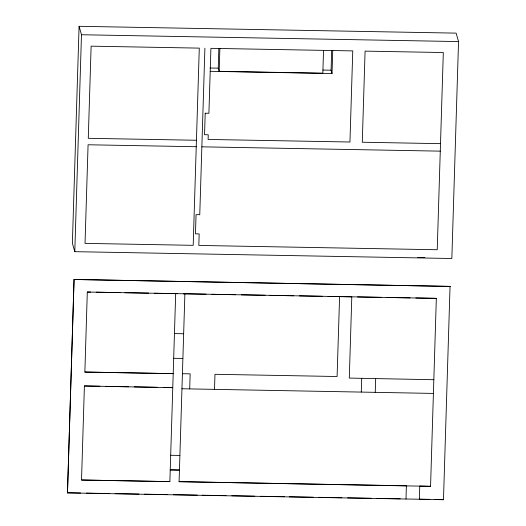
<?xml version="1.0" encoding="UTF-8"?>
<svg xmlns="http://www.w3.org/2000/svg" width="526" height="526" viewBox="0 0 526 526"><rect width="100%" height="100%" fill="white"/><g stroke="black" fill="none" stroke-linecap="round" stroke-linejoin="round"><path stroke-width="0.79" d="M79.084 26.3L72.384 243.229L74.791 251.671L451.841 258.503L458.54 41.574L456.141 33.131L79.084 26.3L81.484 34.742L74.791 251.671M450.046 286.295L443.484 499.7L419.373 499.266L419.748 486.031L430.557 486.333L179.05 481.671L406.374 485.787L406 499.023L67.486 492.888L74.048 279.484L450.072 286.4L74.048 279.484M67.486 492.888L74.074 279.589M175.677 293.738L169.872 481.612L81.53 480.008L84.397 385.966L99.94 386.248M84.864 372.046L173.205 373.644L84.864 372.046L87.303 292.035L90.571 292.094M179.083 481.777L184.882 293.909M189.695 388.898L190.156 373.848L182.384 373.71M204.903 48.221L199.762 214.707L196.06 214.641L195.468 233.846L199.17 233.912L198.815 245.438L437.231 249.751L443.319 52.541L365.09 51.127L362.276 142.237L440.505 143.657M218.842 48.445L218.237 68.018L219.178 71.332L322.832 73.206L323.536 50.371M219.178 71.332L219.888 48.497M214.509 389.352L214.976 374.295L337.094 376.511L339.592 296.71M210.203 71.306L332.024 73.515L331.078 70.201L331.689 50.509M332.024 73.515L332.734 50.542M328.106 296.394L351.802 296.822L349.29 378.082L433.845 379.719M361.283 392.008L361.71 378.306M375.248 392.264L375.669 378.562M430.557 486.333L436.33 298.354L415.81 297.986M81.484 34.742L458.54 41.574M210.078 68.012L218.257 68.156M322.905 70.057L331.078 70.201M196.441 140.264L88.276 138.305L91.123 46.163L199.288 48.122L193.193 245.333L85.034 243.374L88.079 144.768L196.244 146.728M201.859 146.826L440.275 151.146M417.71 257.503L424.844 257.628M96.297 292.193L120.02 292.627M124.925 292.712L148.648 293.146M154.374 293.252L177.177 293.659M183.318 293.771L206.139 294.185M211.866 294.29L235.609 294.718M241.335 294.823L265.078 295.257M269.983 295.342L293.725 295.77M299.452 295.875L322.372 296.289M357.542 296.927L381.343 297.361M386.268 297.446L410.063 297.88M174.408 333.589L183.62 333.754M173.646 358.285L182.857 358.449M105.667 386.354L128.574 386.768M134.294 386.873L157.202 387.287M163.744 387.406L172.771 387.675L84.397 385.966M181.924 388.76L433.424 393.422M170.654 455.266L179.866 455.437M67.459 492.783L80.603 493.02M86.356 493.125L109.362 493.539M115.115 493.644L138.943 494.078M144.689 494.184L167.695 494.598M173.448 494.703L197.276 495.13M202.208 495.222L226.035 495.656M231.782 495.762L254.788 496.176M260.541 496.281L284.369 496.708M289.3 496.8L313.128 497.234M318.874 497.333L341.88 497.754M347.633 497.859L371.461 498.286M376.392 498.378L400.22 498.812M429.795 499.345L406 499.023M434.614 499.43L443.484 499.7M436.33 298.354L87.303 292.035M169.872 481.612L81.53 480.008M205.206 113.221L204.542 134.709L208.243 134.774L208.099 139.449L349.948 142.013L352.762 50.904L210.913 48.333L208.907 113.287L205.206 113.221M179.412 470.06L170.2 469.896L179.412 470.06"/></g></svg>
